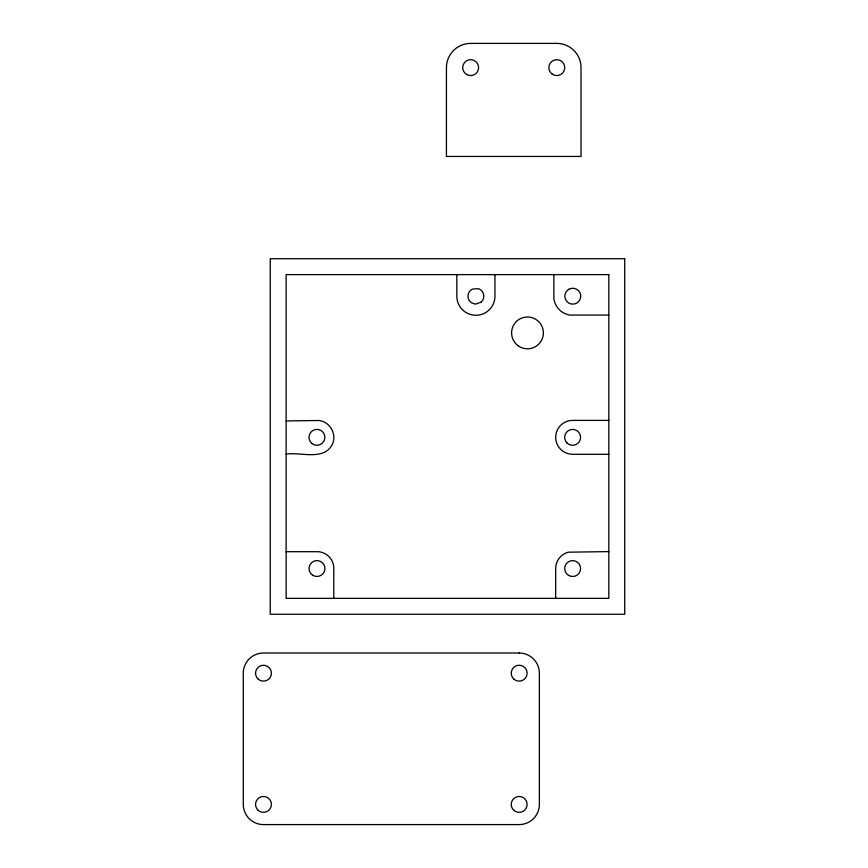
<?xml version="1.0" encoding="UTF-8"?>
<svg xmlns="http://www.w3.org/2000/svg" width="868" height="868" viewBox="0 0 868 868"><rect width="100%" height="100%" fill="white"/><g stroke="black" fill="none" stroke-linecap="round" stroke-linejoin="round"><path stroke-width="1.3" d="M286.136 420.926L318.925 420.503C329.612 421.577 336.838 433.729 332.672 443.635C324.567 461.45 300.654 451.729 286.136 454.127M608.826 315.084L570.092 315.084A19.074 19.074 0 0 1 553.86 298.483L553.882 274.624M608.826 420.394L573.162 420.394A16.959 16.959 0 0 0 555.683 436.821A16.959 16.959 0 0 0 572.11 454.289L608.826 454.289M286.136 551.701L318.654 551.701A16.959 16.959 0 0 1 333.789 570.287L333.789 598.367M608.826 551.603L568.247 552.189A16.959 16.959 0 0 0 555.683 568.562L555.683 598.367M494.944 274.624L494.944 295.326A19.074 19.074 0 0 1 476.771 315.258A19.074 19.074 0 0 1 456.839 297.073L456.839 274.624M568.931 289.25L567.271 290.487A7.953 7.953 0 0 0 568.703 303.019L570.612 303.843A7.953 7.953 0 0 0 580.692 295.294A7.953 7.953 0 0 0 568.931 289.25M481.122 302.183L475.36 304.136L471.465 302.802A7.953 7.953 0 0 1 472.387 289.066L478.463 288.675A7.953 7.953 0 0 1 481.122 302.183M556.789 43.4L470.651 43.4A24.228 24.228 0 0 0 446.434 67.628L446.434 156.446L581.017 156.446L581.017 67.628A24.228 24.228 0 0 0 556.789 43.4M624.721 258.729L270.241 258.729L270.241 614.262L624.721 614.262L624.721 258.729M608.826 274.624L286.136 274.624L286.136 598.367L608.826 598.367L608.826 274.624M519.173 653.007L263.471 653.007A20.192 20.192 0 0 0 243.279 673.199L243.279 804.408A20.192 20.192 0 0 0 263.471 824.6L519.173 824.6A20.192 20.192 0 0 0 539.364 804.408L539.364 673.199A20.192 20.192 0 0 0 519.173 653.007M567.032 442.984A7.953 7.953 0 0 0 580.312 439.382A7.953 7.953 0 0 0 570.558 429.671A7.953 7.953 0 0 0 567.032 442.984M518.163 345.768A15.895 15.895 0 0 0 543.303 334.538A15.895 15.895 0 0 0 521.006 318.382A15.895 15.895 0 0 0 518.163 345.768M311.927 443.526A7.953 7.953 0 0 0 324.773 438.579A7.953 7.953 0 0 0 314.075 429.931A7.953 7.953 0 0 0 311.927 443.526M568.605 575.408A7.953 7.953 0 0 0 580.583 568.627A7.953 7.953 0 0 0 568.714 561.65A7.953 7.953 0 0 0 568.605 575.408M312.437 575.05A7.953 7.953 0 0 0 324.903 569.202A7.953 7.953 0 0 0 313.608 561.336A7.953 7.953 0 0 0 312.437 575.05M552.015 73.975A7.953 7.953 0 0 0 564.677 68.583A7.953 7.953 0 0 0 553.675 60.315A7.953 7.953 0 0 0 552.015 73.975M466.669 74.507A7.953 7.953 0 0 0 478.604 67.639A7.953 7.953 0 0 0 466.691 60.738A7.953 7.953 0 0 0 466.669 74.507M514.084 810.517A7.953 7.953 0 0 0 527.006 805.764A7.953 7.953 0 0 0 516.427 796.954A7.953 7.953 0 0 0 514.084 810.517M513.758 679.004A7.953 7.953 0 0 0 526.919 674.979A7.953 7.953 0 0 0 516.851 665.593A7.953 7.953 0 0 0 513.758 679.004M258.23 679.167A7.953 7.953 0 0 0 271.261 674.751A7.953 7.953 0 0 0 260.921 665.669A7.953 7.953 0 0 0 258.23 679.167M257.85 810.028A7.953 7.953 0 0 0 271.142 806.47A7.953 7.953 0 0 0 261.409 796.737A7.953 7.953 0 0 0 257.85 810.028"/></g></svg>
